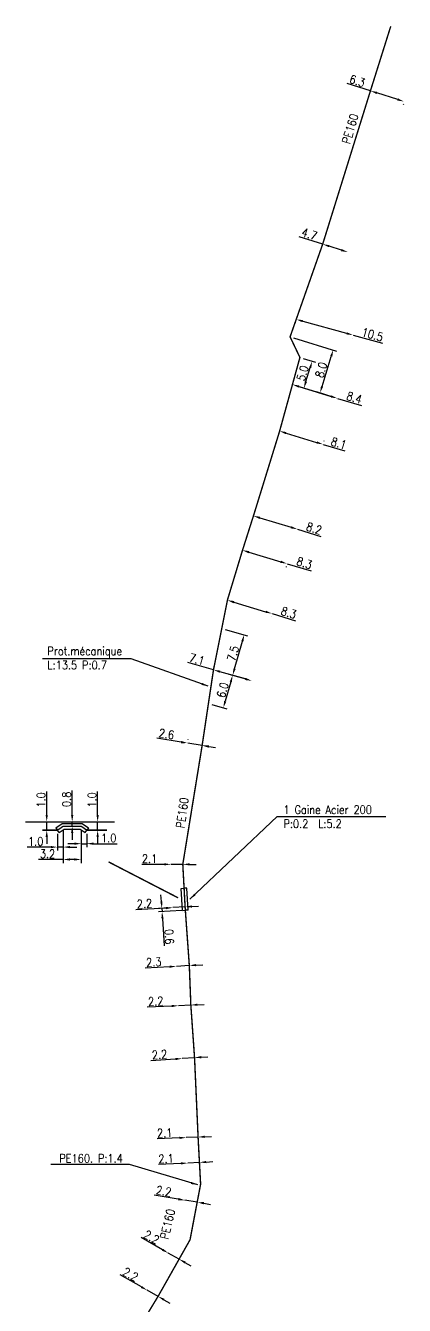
# Model space of a CAD drawing. Header units: millimetres. Extents: x 104988 to 105484, y 137061 to 138000.
# Drawn here: x 105099.4 to 105166.8, y 137772.5 to 138000.1 of the extents above; entities that cross this region are included whole.
import ezdxf
from ezdxf.enums import TextEntityAlignment as Align

# ---------------------------------------------------------------- set-up
doc = ezdxf.new("R2010")
doc.units = ezdxf.units.MM
doc.header["$PDMODE"] = 34
doc.layers.get('0').update_dxf_attribs({"linetype": 'CONTINUOUS'})
doc.layers.get('DEFPOINTS').update_dxf_attribs({"linetype": 'CONTINUOUS'})
for name, color, linetype in [('BB02', 7, 'CONTINUOUS'), ('G_120', 4, 'CONTINUOUS'), ('G_400', 7, 'CONTINUOUS'), ('G_420', 7, 'CONTINUOUS')]:
    doc.layers.add(name, color=color, linetype=linetype)
doc.styles.get("Standard").update_dxf_attribs({"font": 'romans.shx', "width": 0.85})
doc.linetypes.add('G_TYPB_PE', pattern='A,5,-0.3,["o",Standard,S=1.5,R=0,X=0,Y=-0.5],-1.65', length=6.95)
doc.dimstyles.get("Standard").update_dxf_attribs({"dimtxt": 1.5, "dimasz": 1.2, "dimexe": 0.625, "dimexo": 0.625, "dimgap": 0.25, "dimtad": 1, "dimdec": 1, "dimzin": 0, "dimdsep": 46, "dimtxsty": 'Standard', "dimcen": -0.5, "dimadec": 0, "dimazin": 0, "dimtfac": 1, "dimtdec": 1, "dimtmove": 0, "dimatfit": 3, "dimfxl": 0, "dimtolj": 1, "dimtzin": 0, "dimarcsym": 0})

# ---------------------------------------------------------------- blocks, each defined once
blk = doc.blocks.new('*D269')
at = {"layer": 'DEFPOINTS', "color": 0, "linetype": 'Continuous', "transparency": 16777216}
for p in [(105121.06, 137775.18), (105122.98, 137774.1), (105122.98, 137774.1)]:
    blk.add_point(p, dxfattribs=at)
at = {"layer": 'G_120', "color": 0, "linetype": 'Continuous', "lineweight": -2, "transparency": 16777216}
for p, q in [((105120.02, 137775.77), (105116.21, 137777.92)), ((105122.98, 137774.1), (105121.06, 137775.18)), ((105124.03, 137773.51), (105125.07, 137772.92))]:
    blk.add_line(p, q, dxfattribs=at)
at = {"layer": 'G_120', "color": 0, "linetype": 'Continuous', "transparency": 16777216}
for points in [[(105120.12, 137775.94), (105119.92, 137775.6), (105121.06, 137775.18)], [(105124.12, 137773.68), (105123.93, 137773.34), (105122.98, 137774.1)]]:
    blk.add_solid(points, dxfattribs=at)
at = {"layer": 'G_120', "color": 0, "linetype": 'Continuous', "transparency": 16777216, "insert": (105118.08, 137778.01), "char_height": 1.5, "attachment_point": 5, "rotation": 330.5623}
blk.add_mtext('\\A1;2.2', dxfattribs=at)
blk = doc.blocks.new('*D270')
at = {"layer": 'DEFPOINTS', "color": 0, "linetype": 'Continuous', "transparency": 16777216}
for p in [(105124.8, 137781.81), (105126.72, 137780.73), (105126.72, 137780.73)]:
    blk.add_point(p, dxfattribs=at)
at = {"layer": 'G_120', "color": 0, "linetype": 'Continuous', "lineweight": -2, "transparency": 16777216}
for p, q in [((105123.76, 137782.4), (105119.95, 137784.55)), ((105126.72, 137780.73), (105124.8, 137781.81)), ((105127.77, 137780.14), (105128.81, 137779.55))]:
    blk.add_line(p, q, dxfattribs=at)
at = {"layer": 'G_120', "color": 0, "linetype": 'Continuous', "transparency": 16777216}
for points in [[(105123.86, 137782.57), (105123.66, 137782.22), (105124.8, 137781.81)], [(105127.87, 137780.31), (105127.67, 137779.96), (105126.72, 137780.73)]]:
    blk.add_solid(points, dxfattribs=at)
at = {"layer": 'G_120', "color": 0, "linetype": 'Continuous', "transparency": 16777216, "insert": (105121.82, 137784.64), "char_height": 1.5, "attachment_point": 5, "rotation": 330.5623}
blk.add_mtext('\\A1;2.2', dxfattribs=at)
blk = doc.blocks.new('*D271')
at = {"layer": 'DEFPOINTS', "color": 0, "linetype": 'Continuous', "transparency": 16777216}
for p in [(105127.77, 137791.2), (105129.94, 137790.85), (105129.94, 137790.85)]:
    blk.add_point(p, dxfattribs=at)
at = {"layer": 'G_120', "color": 0, "linetype": 'Continuous', "lineweight": -2, "transparency": 16777216}
for p, q in [((105126.58, 137791.39), (105122.27, 137792.08)), ((105129.94, 137790.85), (105127.77, 137791.2)), ((105131.13, 137790.66), (105132.31, 137790.47))]:
    blk.add_line(p, q, dxfattribs=at)
at = {"layer": 'G_120', "color": 0, "linetype": 'Continuous', "transparency": 16777216}
for points in [[(105126.62, 137791.59), (105126.55, 137791.19), (105127.77, 137791.2)], [(105131.16, 137790.86), (105131.09, 137790.46), (105129.94, 137790.85)]]:
    blk.add_solid(points, dxfattribs=at)
at = {"layer": 'G_120', "color": 0, "linetype": 'Continuous', "transparency": 16777216, "insert": (105123.99, 137792.82), "char_height": 1.5, "attachment_point": 5, "rotation": 350.8927}
blk.add_mtext('\\A1;2.2', dxfattribs=at)
blk = doc.blocks.new('*D272')
at = {"layer": 'DEFPOINTS', "color": 0, "linetype": 'Continuous', "transparency": 16777216}
for p in [(105128.25, 137797.81), (105130.34, 137797.93), (105130.34, 137797.93)]:
    blk.add_point(p, dxfattribs=at)
at = {"layer": 'G_120', "color": 0, "linetype": 'Continuous', "lineweight": -2, "transparency": 16777216}
for p, q in [((105127.05, 137797.75), (105123.05, 137797.53)), ((105130.34, 137797.93), (105128.25, 137797.81)), ((105131.54, 137797.99), (105132.74, 137798.06))]:
    blk.add_line(p, q, dxfattribs=at)
at = {"layer": 'G_120', "color": 0, "linetype": 'Continuous', "transparency": 16777216}
for points in [[(105127.04, 137797.95), (105127.06, 137797.55), (105128.25, 137797.81)], [(105131.53, 137798.19), (105131.55, 137797.79), (105130.34, 137797.93)]]:
    blk.add_solid(points, dxfattribs=at)
at = {"layer": 'G_120', "color": 0, "linetype": 'Continuous', "transparency": 16777216, "insert": (105124.39, 137798.6), "char_height": 1.5, "attachment_point": 5, "rotation": 3.1288}
blk.add_mtext('\\A1;2.1', dxfattribs=at)
blk = doc.blocks.new('*D273')
at = {"layer": 'DEFPOINTS', "color": 0, "linetype": 'Continuous', "transparency": 16777216}
for p in [(105128, 137802.34), (105130.1, 137802.44), (105130.1, 137802.44)]:
    blk.add_point(p, dxfattribs=at)
at = {"layer": 'G_120', "color": 0, "linetype": 'Continuous', "lineweight": -2, "transparency": 16777216}
for p, q in [((105126.8, 137802.29), (105122.8, 137802.11)), ((105130.1, 137802.44), (105128, 137802.34)), ((105131.29, 137802.49), (105132.49, 137802.55))]:
    blk.add_line(p, q, dxfattribs=at)
at = {"layer": 'G_120', "color": 0, "linetype": 'Continuous', "transparency": 16777216}
for points in [[(105126.79, 137802.49), (105126.81, 137802.09), (105128, 137802.34)], [(105131.29, 137802.69), (105131.3, 137802.29), (105130.1, 137802.44)]]:
    blk.add_solid(points, dxfattribs=at)
at = {"layer": 'G_120', "color": 0, "linetype": 'Continuous', "transparency": 16777216, "insert": (105124.15, 137803.17), "char_height": 1.5, "attachment_point": 5, "rotation": 2.6086}
blk.add_mtext('\\A1;2.1', dxfattribs=at)
blk = doc.blocks.new('*D274')
at = {"layer": 'DEFPOINTS', "color": 0, "linetype": 'Continuous', "transparency": 16777216}
for p in [(105127.28, 137816.4), (105129.47, 137816.55), (105129.47, 137816.55)]:
    blk.add_point(p, dxfattribs=at)
at = {"layer": 'G_120', "color": 0, "linetype": 'Continuous', "lineweight": -2, "transparency": 16777216}
for p, q in [((105126.08, 137816.31), (105121.72, 137816.01)), ((105129.47, 137816.55), (105127.28, 137816.4)), ((105130.66, 137816.64), (105131.86, 137816.72))]:
    blk.add_line(p, q, dxfattribs=at)
at = {"layer": 'G_120', "color": 0, "linetype": 'Continuous', "transparency": 16777216}
for points in [[(105126.06, 137816.51), (105126.09, 137816.11), (105127.28, 137816.4)], [(105130.65, 137816.84), (105130.68, 137816.44), (105129.47, 137816.55)]]:
    blk.add_solid(points, dxfattribs=at)
at = {"layer": 'G_120', "color": 0, "linetype": 'Continuous', "transparency": 16777216, "insert": (105123.23, 137817.11), "char_height": 1.5, "attachment_point": 5, "rotation": 4.0344}
blk.add_mtext('\\A1;2.2', dxfattribs=at)
blk = doc.blocks.new('*D275')
at = {"layer": 'DEFPOINTS', "color": 0, "linetype": 'Continuous', "transparency": 16777216}
for p in [(105126.61, 137825.8), (105128.81, 137825.91), (105128.81, 137825.91)]:
    blk.add_point(p, dxfattribs=at)
at = {"layer": 'G_120', "color": 0, "linetype": 'Continuous', "lineweight": -2, "transparency": 16777216}
for p, q in [((105130, 137825.98), (105131.2, 137826.04)), ((105125.41, 137825.74), (105121.04, 137825.51)), ((105128.81, 137825.91), (105126.61, 137825.8))]:
    blk.add_line(p, q, dxfattribs=at)
at = {"layer": 'G_120', "color": 0, "linetype": 'Continuous', "transparency": 16777216}
for points in [[(105129.99, 137826.18), (105130.01, 137825.78), (105128.81, 137825.91)], [(105125.4, 137825.94), (105125.42, 137825.54), (105126.61, 137825.8)]]:
    blk.add_solid(points, dxfattribs=at)
at = {"layer": 'G_120', "color": 0, "linetype": 'Continuous', "transparency": 16777216, "insert": (105122.57, 137826.59), "char_height": 1.5, "attachment_point": 5, "rotation": 2.9679}
blk.add_mtext('\\A1;2.2', dxfattribs=at)
blk = doc.blocks.new('*D276')
at = {"layer": 'DEFPOINTS', "color": 0, "linetype": 'Continuous', "transparency": 16777216}
for p in [(105128.54, 137832.94), (105128.54, 137832.94), (105126.25, 137832.8)]:
    blk.add_point(p, dxfattribs=at)
at = {"layer": 'G_120', "color": 0, "linetype": 'Continuous', "lineweight": -2, "transparency": 16777216}
for p, q in [((105128.54, 137832.94), (105126.25, 137832.8)), ((105129.74, 137833.02), (105130.94, 137833.09)), ((105125.05, 137832.73), (105120.69, 137832.46))]:
    blk.add_line(p, q, dxfattribs=at)
at = {"layer": 'G_120', "color": 0, "linetype": 'Continuous', "transparency": 16777216}
for points in [[(105125.04, 137832.93), (105125.06, 137832.53), (105126.25, 137832.8)], [(105129.73, 137833.22), (105129.75, 137832.82), (105128.54, 137832.94)]]:
    blk.add_solid(points, dxfattribs=at)
at = {"layer": 'G_120', "color": 0, "linetype": 'Continuous', "transparency": 16777216, "insert": (105122.21, 137833.56), "char_height": 1.5, "attachment_point": 5, "rotation": 3.5254}
blk.add_mtext('\\A1;2.3', dxfattribs=at)
blk = doc.blocks.new('*D277')
at = {"layer": 'DEFPOINTS', "color": 0, "linetype": 'Continuous', "transparency": 16777216}
for p in [(105125.6, 137843.24), (105127.79, 137843.37), (105127.79, 137843.37)]:
    blk.add_point(p, dxfattribs=at)
at = {"layer": 'G_120', "color": 0, "linetype": 'Continuous', "lineweight": -2, "transparency": 16777216}
for p, q in [((105124.4, 137843.16), (105119.04, 137842.83)), ((105127.79, 137843.37), (105125.6, 137843.24)), ((105128.99, 137843.45), (105130.19, 137843.52))]:
    blk.add_line(p, q, dxfattribs=at)
at = {"layer": 'G_120', "color": 0, "linetype": 'Continuous', "transparency": 16777216}
for points in [[(105124.39, 137843.36), (105124.41, 137842.96), (105125.6, 137843.24)], [(105128.98, 137843.65), (105129, 137843.25), (105127.79, 137843.37)]]:
    blk.add_solid(points, dxfattribs=at)
at = {"layer": 'G_120', "color": 0, "linetype": 'Continuous', "transparency": 16777216, "insert": (105120.56, 137843.93), "char_height": 1.5, "attachment_point": 5, "rotation": 3.5254}
blk.add_mtext('\\A1;2.2', dxfattribs=at)
blk = doc.blocks.new('*D278')
at = {"layer": 'DEFPOINTS', "color": 0, "linetype": 'Continuous', "transparency": 16777216}
for p in [(105123.69, 137842.52), (105125.6, 137843.24), (105127.83, 137842.77)]:
    blk.add_point(p, dxfattribs=at)
at = {"layer": 'G_400', "color": 0, "linetype": 'Continuous', "lineweight": -2, "transparency": 16777216}
for p, q in [((105123.58, 137844.32), (105123.5, 137845.51)), ((105124.98, 137843.2), (105123.03, 137843.08)), ((105127.21, 137842.74), (105123.06, 137842.48)), ((105123.65, 137843.12), (105123.69, 137842.52)), ((105123.76, 137841.32), (105124.06, 137836.42))]:
    blk.add_line(p, q, dxfattribs=at)
at = {"layer": 'G_400', "color": 0, "linetype": 'Continuous', "transparency": 16777216}
for points in [[(105123.78, 137844.33), (105123.38, 137844.3), (105123.65, 137843.12)], [(105123.96, 137841.33), (105123.56, 137841.31), (105123.69, 137842.52)]]:
    blk.add_solid(points, dxfattribs=at)
at = {"layer": 'G_400', "color": 0, "linetype": 'Continuous', "transparency": 16777216, "insert": (105124.96, 137838.07), "char_height": 1.5, "attachment_point": 5, "rotation": 273.5254}
blk.add_mtext('\\A1;0.6', dxfattribs=at)
blk = doc.blocks.new('*D279')
at = {"layer": 'DEFPOINTS', "color": 0, "linetype": 'Continuous', "transparency": 16777216}
for p in [(105107.7, 137858.52), (105107.7, 137857.72), (105107.7, 137857.72)]:
    blk.add_point(p, dxfattribs=at)
at = {"layer": 'G_400', "color": 0, "linetype": 'Continuous', "lineweight": -2, "transparency": 16777216}
for p, q in [((105107.7, 137859.72), (105107.7, 137864.09)), ((105107.7, 137857.72), (105107.7, 137858.52)), ((105107.7, 137856.52), (105107.7, 137855.32))]:
    blk.add_line(p, q, dxfattribs=at)
at = {"layer": 'G_400', "color": 0, "linetype": 'Continuous', "transparency": 16777216}
for points in [[(105107.5, 137859.72), (105107.9, 137859.72), (105107.7, 137858.52)], [(105107.5, 137856.52), (105107.9, 137856.52), (105107.7, 137857.72)]]:
    blk.add_solid(points, dxfattribs=at)
at = {"layer": 'G_400', "color": 0, "linetype": 'Continuous', "transparency": 16777216, "insert": (105106.7, 137862.5), "char_height": 1.5, "attachment_point": 5, "rotation": 90}
blk.add_mtext('\\A1;0.8', dxfattribs=at)
blk = doc.blocks.new('*D280')
at = {"layer": 'DEFPOINTS', "color": 0, "linetype": 'Continuous', "transparency": 16777216}
for p in [(105106.1, 137857.72), (105109.3, 137857.72), (105106.1, 137851.81)]:
    blk.add_point(p, dxfattribs=at)
at = {"layer": 'G_120', "color": 0, "linetype": 'Continuous', "lineweight": -2, "transparency": 16777216}
for p, q in [((105106.1, 137857.09), (105106.1, 137851.18)), ((105109.3, 137857.09), (105109.3, 137851.18)), ((105106.1, 137851.81), (105101.73, 137851.81)), ((105108.1, 137851.81), (105107.3, 137851.81))]:
    blk.add_line(p, q, dxfattribs=at)
at = {"layer": 'G_120', "color": 0, "linetype": 'Continuous', "transparency": 16777216}
for points in [[(105107.3, 137852.01), (105107.3, 137851.61), (105106.1, 137851.81)], [(105108.1, 137852.01), (105108.1, 137851.61), (105109.3, 137851.81)]]:
    blk.add_solid(points, dxfattribs=at)
at = {"layer": 'G_120', "color": 0, "linetype": 'Continuous', "transparency": 16777216, "insert": (105103.31, 137852.81), "char_height": 1.5, "attachment_point": 5}
blk.add_mtext('\\A1;3.2', dxfattribs=at)
blk = doc.blocks.new('*D281')
at = {"layer": 'DEFPOINTS', "color": 0, "linetype": 'Continuous', "transparency": 16777216}
for p in [(105109.3, 137857.72), (105110.3, 137857.02), (105110.3, 137854.62)]:
    blk.add_point(p, dxfattribs=at)
at = {"layer": 'G_120', "color": 0, "linetype": 'Continuous', "lineweight": -2, "transparency": 16777216}
for p, q in [((105109.3, 137857.09), (105109.3, 137853.99)), ((105110.3, 137856.39), (105110.3, 137853.99)), ((105108.1, 137854.62), (105106.9, 137854.62)), ((105109.3, 137854.62), (105110.3, 137854.62)), ((105111.5, 137854.62), (105115.69, 137854.62))]:
    blk.add_line(p, q, dxfattribs=at)
at = {"layer": 'G_120', "color": 0, "linetype": 'Continuous', "transparency": 16777216}
for points in [[(105108.1, 137854.82), (105108.1, 137854.42), (105109.3, 137854.62)], [(105111.5, 137854.82), (105111.5, 137854.42), (105110.3, 137854.62)]]:
    blk.add_solid(points, dxfattribs=at)
at = {"layer": 'G_120', "color": 0, "linetype": 'Continuous', "transparency": 16777216, "insert": (105114.19, 137855.62), "char_height": 1.5, "attachment_point": 5}
blk.add_mtext('\\A1;1.0', dxfattribs=at)
blk = doc.blocks.new('*D282')
at = {"layer": 'DEFPOINTS', "color": 0, "linetype": 'Continuous', "transparency": 16777216}
for p in [(105105.1, 137857.02), (105106.1, 137857.72), (105106.1, 137854.01)]:
    blk.add_point(p, dxfattribs=at)
at = {"layer": 'G_120', "color": 0, "linetype": 'Continuous', "lineweight": -2, "transparency": 16777216}
for p, q in [((105105.1, 137856.39), (105105.1, 137853.39)), ((105106.1, 137857.09), (105106.1, 137853.39)), ((105103.9, 137854.01), (105099.71, 137854.01)), ((105106.1, 137854.01), (105105.1, 137854.01)), ((105107.3, 137854.01), (105108.5, 137854.01))]:
    blk.add_line(p, q, dxfattribs=at)
at = {"layer": 'G_120', "color": 0, "linetype": 'Continuous', "transparency": 16777216}
for points in [[(105103.9, 137854.21), (105103.9, 137853.81), (105105.1, 137854.01)], [(105107.3, 137854.21), (105107.3, 137853.81), (105106.1, 137854.01)]]:
    blk.add_solid(points, dxfattribs=at)
at = {"layer": 'G_120', "color": 0, "linetype": 'Continuous', "transparency": 16777216, "insert": (105101.2, 137855.01), "char_height": 1.5, "attachment_point": 5}
blk.add_mtext('\\A1;1.0', dxfattribs=at)
blk = doc.blocks.new('*D283')
at = {"layer": 'DEFPOINTS', "color": 0, "linetype": 'Continuous', "transparency": 16777216}
for p in [(105112.23, 137858.52), (105112.23, 137857.02), (105112.23, 137857.02)]:
    blk.add_point(p, dxfattribs=at)
at = {"layer": 'G_120', "color": 0, "linetype": 'Continuous', "lineweight": -2, "transparency": 16777216}
for p, q in [((105112.23, 137859.72), (105112.23, 137863.91)), ((105112.23, 137857.02), (105112.23, 137858.52)), ((105112.23, 137855.82), (105112.23, 137854.62))]:
    blk.add_line(p, q, dxfattribs=at)
at = {"layer": 'G_120', "color": 0, "linetype": 'Continuous', "transparency": 16777216}
for points in [[(105112.03, 137859.72), (105112.43, 137859.72), (105112.23, 137858.52)], [(105112.03, 137855.82), (105112.43, 137855.82), (105112.23, 137857.02)]]:
    blk.add_solid(points, dxfattribs=at)
at = {"layer": 'G_120', "color": 0, "linetype": 'Continuous', "transparency": 16777216, "insert": (105111.23, 137862.41), "char_height": 1.5, "attachment_point": 5, "rotation": 90}
blk.add_mtext('\\A1;1.0', dxfattribs=at)
blk = doc.blocks.new('*D284')
at = {"layer": 'DEFPOINTS', "color": 0, "linetype": 'Continuous', "transparency": 16777216}
for p in [(105103.17, 137858.52), (105103.17, 137857.02), (105103.17, 137857.02)]:
    blk.add_point(p, dxfattribs=at)
at = {"layer": 'G_120', "color": 0, "linetype": 'Continuous', "lineweight": -2, "transparency": 16777216}
for p, q in [((105103.17, 137859.72), (105103.17, 137863.91)), ((105103.17, 137857.02), (105103.17, 137858.52)), ((105103.17, 137855.82), (105103.17, 137854.62))]:
    blk.add_line(p, q, dxfattribs=at)
at = {"layer": 'G_120', "color": 0, "linetype": 'Continuous', "transparency": 16777216}
for points in [[(105102.97, 137859.72), (105103.37, 137859.72), (105103.17, 137858.52)], [(105102.97, 137855.82), (105103.37, 137855.82), (105103.17, 137857.02)]]:
    blk.add_solid(points, dxfattribs=at)
at = {"layer": 'G_120', "color": 0, "linetype": 'Continuous', "transparency": 16777216, "insert": (105102.17, 137862.41), "char_height": 1.5, "attachment_point": 5, "rotation": 90}
blk.add_mtext('\\A1;1.0', dxfattribs=at)
blk = doc.blocks.new('*D285')
at = {"layer": 'DEFPOINTS', "color": 0, "linetype": 'Continuous', "transparency": 16777216}
for p in [(105128.25, 137872.49), (105130.82, 137872.08), (105130.82, 137872.07)]:
    blk.add_point(p, dxfattribs=at)
at = {"layer": 'G_120', "color": 0, "linetype": 'Continuous', "lineweight": -2, "transparency": 16777216}
for p, q in [((105127.07, 137872.69), (105122.76, 137873.39)), ((105130.82, 137872.08), (105128.26, 137872.5)), ((105128.35, 137873.1), (105128.36, 137873.12)), ((105130.92, 137872.69), (105130.92, 137872.7)), ((105132.01, 137871.89), (105133.19, 137871.7))]:
    blk.add_line(p, q, dxfattribs=at)
at = {"layer": 'G_120', "color": 0, "linetype": 'Continuous', "transparency": 16777216}
for points in [[(105127.1, 137872.89), (105127.04, 137872.49), (105128.26, 137872.5)], [(105132.04, 137872.09), (105131.97, 137871.69), (105130.82, 137872.08)]]:
    blk.add_solid(points, dxfattribs=at)
at = {"layer": 'G_120', "color": 0, "linetype": 'Continuous', "transparency": 16777216, "insert": (105124.48, 137874.12), "char_height": 1.5, "attachment_point": 5, "rotation": 350.79}
blk.add_mtext('\\A1;2.6', dxfattribs=at)
blk = doc.blocks.new('*D286')
at = {"layer": 'DEFPOINTS', "color": 0, "linetype": 'Continuous', "transparency": 16777216}
for p in [(105132.84, 137885.54), (105132.84, 137885.54), (105139.66, 137883.59)]:
    blk.add_point(p, dxfattribs=at)
at = {"layer": 'G_120', "color": 0, "linetype": 'Continuous', "lineweight": -2, "transparency": 16777216}
for p, q in [((105132.84, 137885.54), (105128.27, 137886.84)), ((105138.51, 137883.92), (105133.99, 137885.21))]:
    blk.add_line(p, q, dxfattribs=at)
at = {"layer": 'G_120', "color": 0, "linetype": 'Continuous', "transparency": 16777216}
for points in [[(105134.05, 137885.4), (105133.94, 137885.01), (105132.84, 137885.54)], [(105138.56, 137884.11), (105138.45, 137883.72), (105139.66, 137883.59)]]:
    blk.add_solid(points, dxfattribs=at)
at = {"layer": 'G_120', "color": 0, "linetype": 'Continuous', "transparency": 16777216, "insert": (105129.89, 137887.42), "char_height": 1.5, "attachment_point": 5, "rotation": 344.0736}
blk.add_mtext('\\A1;7.1', dxfattribs=at)
blk = doc.blocks.new('*D287')
at = {"layer": 'DEFPOINTS', "color": 0, "linetype": 'Continuous', "transparency": 16777216}
for p in [(105135.32, 137897.93), (105135.33, 137897.98), (105143.28, 137895.58)]:
    blk.add_point(p, dxfattribs=at)
at = {"layer": 'G_120', "color": 0, "linetype": 'Continuous', "lineweight": -2, "transparency": 16777216}
for p, q in [((105135.15, 137897.38), (105135.14, 137897.33)), ((105136.47, 137897.58), (105142.12, 137895.88)), ((105143.1, 137894.99), (105143.08, 137894.94)), ((105143.27, 137895.54), (105147.45, 137894.27))]:
    blk.add_line(p, q, dxfattribs=at)
at = {"layer": 'G_120', "color": 0, "linetype": 'Continuous', "transparency": 16777216}
for points in [[(105136.53, 137897.78), (105136.41, 137897.39), (105135.32, 137897.93)], [(105142.17, 137896.07), (105142.06, 137895.69), (105143.27, 137895.54)]]:
    blk.add_solid(points, dxfattribs=at)
at = {"layer": 'G_120', "color": 0, "linetype": 'Continuous', "transparency": 16777216, "insert": (105146.22, 137895.69), "char_height": 1.5, "attachment_point": 5, "rotation": 343.2236}
blk.add_mtext('\\A1;8.3', dxfattribs=at)
blk = doc.blocks.new('*D288')
at = {"layer": 'DEFPOINTS', "color": 0, "linetype": 'Continuous', "transparency": 16777216}
for p in [(105138, 137906.81), (105138.03, 137906.89), (105145.97, 137904.49)]:
    blk.add_point(p, dxfattribs=at)
at = {"layer": 'G_120', "color": 0, "linetype": 'Continuous', "lineweight": -2, "transparency": 16777216}
for p, q in [((105137.84, 137906.29), (105137.82, 137906.21)), ((105139.15, 137906.47), (105144.8, 137904.76)), ((105145.79, 137903.89), (105145.76, 137903.82)), ((105145.94, 137904.42), (105150.24, 137903.12))]:
    blk.add_line(p, q, dxfattribs=at)
at = {"layer": 'G_120', "color": 0, "linetype": 'Continuous', "transparency": 16777216}
for points in [[(105139.21, 137906.66), (105139.09, 137906.27), (105138, 137906.81)], [(105144.85, 137904.95), (105144.74, 137904.57), (105145.94, 137904.42)]]:
    blk.add_solid(points, dxfattribs=at)
at = {"layer": 'G_120', "color": 0, "linetype": 'Continuous', "transparency": 16777216, "insert": (105149.01, 137904.53), "char_height": 1.5, "attachment_point": 5, "rotation": 343.2127}
blk.add_mtext('\\A1;8.3', dxfattribs=at)
blk = doc.blocks.new('*D289')
at = {"layer": 'DEFPOINTS', "color": 0, "linetype": 'Continuous', "transparency": 16777216}
for p in [(105139.95, 137912.92), (105139.95, 137912.92), (105147.79, 137910.54)]:
    blk.add_point(p, dxfattribs=at)
at = {"layer": 'G_120', "color": 0, "linetype": 'Continuous', "lineweight": -2, "transparency": 16777216}
for p, q in [((105141.09, 137912.58), (105146.64, 137910.89)), ((105147.79, 137910.54), (105151.97, 137909.27))]:
    blk.add_line(p, q, dxfattribs=at)
at = {"layer": 'G_120', "color": 0, "linetype": 'Continuous', "transparency": 16777216}
for points in [[(105141.15, 137912.77), (105141.03, 137912.38), (105139.95, 137912.92)], [(105146.7, 137911.08), (105146.58, 137910.7), (105147.79, 137910.54)]]:
    blk.add_solid(points, dxfattribs=at)
at = {"layer": 'G_120', "color": 0, "linetype": 'Continuous', "transparency": 16777216, "insert": (105150.74, 137910.69), "char_height": 1.5, "attachment_point": 5, "rotation": 343.0802}
blk.add_mtext('\\A1;8.2', dxfattribs=at)
blk = doc.blocks.new('*D290')
at = {"layer": 'DEFPOINTS', "color": 0, "linetype": 'Continuous', "transparency": 16777216}
for p in [(105144.6, 137927.97), (105144.61, 137928), (105152.34, 137925.61)]:
    blk.add_point(p, dxfattribs=at)
at = {"layer": 'G_120', "color": 0, "linetype": 'Continuous', "lineweight": -2, "transparency": 16777216}
for p, q in [((105144.78, 137928.56), (105144.79, 137928.59)), ((105145.75, 137927.65), (105151.2, 137925.99)), ((105152.53, 137926.21), (105152.53, 137926.24)), ((105152.35, 137925.64), (105156.19, 137924.47))]:
    blk.add_line(p, q, dxfattribs=at)
at = {"layer": 'G_120', "color": 0, "linetype": 'Continuous', "transparency": 16777216}
for points in [[(105145.81, 137927.84), (105145.7, 137927.46), (105144.61, 137928)], [(105151.26, 137926.18), (105151.15, 137925.8), (105152.35, 137925.64)]]:
    blk.add_solid(points, dxfattribs=at)
at = {"layer": 'G_120', "color": 0, "linetype": 'Continuous', "transparency": 16777216, "insert": (105155.13, 137925.84), "char_height": 1.5, "attachment_point": 5, "rotation": 343.08}
blk.add_mtext('\\A1;8.1', dxfattribs=at)
blk = doc.blocks.new('*D291')
at = {"layer": 'DEFPOINTS', "color": 0, "linetype": 'Continuous', "transparency": 16777216}
for p in [(105146.47, 137944.77), (105154.14, 137942.43), (105154.92, 137933.82)]:
    blk.add_point(p, dxfattribs=at)
at = {"layer": 'G_120', "color": 0, "linetype": 'Continuous', "lineweight": -2, "transparency": 16777216}
for p, q in [((105147.07, 137944.59), (105154.73, 137942.24)), ((105152.15, 137935.92), (105153.78, 137941.28)), ((105154.32, 137934), (105151.2, 137934.96))]:
    blk.add_line(p, q, dxfattribs=at)
at = {"layer": 'G_120', "color": 0, "linetype": 'Continuous', "transparency": 16777216}
for points in [[(105153.59, 137941.34), (105153.98, 137941.22), (105154.14, 137942.43)], [(105151.96, 137935.98), (105152.34, 137935.87), (105151.8, 137934.78)]]:
    blk.add_solid(points, dxfattribs=at)
at = {"layer": 'G_120', "color": 0, "linetype": 'Continuous', "transparency": 16777216, "insert": (105152.01, 137938.89), "char_height": 1.5, "attachment_point": 5, "rotation": 72.9974}
blk.add_mtext('\\A1;8.0', dxfattribs=at)
blk = doc.blocks.new('*D292')
at = {"layer": 'DEFPOINTS', "color": 0, "linetype": 'Continuous', "transparency": 16777216}
for p in [(105148.22, 137941.1), (105150.4, 137940.43), (105154.92, 137933.82)]:
    blk.add_point(p, dxfattribs=at)
at = {"layer": 'G_120', "color": 0, "linetype": 'Continuous', "lineweight": -2, "transparency": 16777216}
for p, q in [((105148.82, 137940.92), (105150.99, 137940.25)), ((105149.28, 137936.8), (105150.04, 137939.29)), ((105154.32, 137934), (105148.34, 137935.83))]:
    blk.add_line(p, q, dxfattribs=at)
at = {"layer": 'G_120', "color": 0, "linetype": 'Continuous', "transparency": 16777216}
for points in [[(105149.85, 137939.34), (105150.24, 137939.23), (105150.4, 137940.43)], [(105149.09, 137936.86), (105149.47, 137936.74), (105148.93, 137935.65)]]:
    blk.add_solid(points, dxfattribs=at)
at = {"layer": 'G_120', "color": 0, "linetype": 'Continuous', "transparency": 16777216, "insert": (105148.7, 137938.32), "char_height": 1.5, "attachment_point": 5, "rotation": 72.9974}
blk.add_mtext('\\A1;5.0', dxfattribs=at)
blk = doc.blocks.new('*D293')
at = {"layer": 'DEFPOINTS', "color": 0, "linetype": 'Continuous', "transparency": 16777216}
for p in [(105146.89, 137936.28), (105146.89, 137936.28), (105154.92, 137933.82)]:
    blk.add_point(p, dxfattribs=at)
at = {"layer": 'G_120', "color": 0, "linetype": 'Continuous', "lineweight": -2, "transparency": 16777216}
for p, q in [((105148.04, 137935.93), (105153.77, 137934.17)), ((105154.92, 137933.82), (105159.16, 137932.53))]:
    blk.add_line(p, q, dxfattribs=at)
at = {"layer": 'G_120', "color": 0, "linetype": 'Continuous', "transparency": 16777216}
for points in [[(105148.09, 137936.12), (105147.98, 137935.73), (105146.89, 137936.28)], [(105153.83, 137934.36), (105153.71, 137933.98), (105154.92, 137933.82)]]:
    blk.add_solid(points, dxfattribs=at)
at = {"layer": 'G_120', "color": 0, "linetype": 'Continuous', "transparency": 16777216, "insert": (105157.9, 137933.95), "char_height": 1.5, "attachment_point": 5, "rotation": 342.9974}
blk.add_mtext('\\A1;8.4', dxfattribs=at)
blk = doc.blocks.new('*D294')
at = {"layer": 'DEFPOINTS', "color": 0, "linetype": 'Continuous', "transparency": 16777216}
for p in [(105147.56, 137947.87), (105147.57, 137947.89), (105157.68, 137945.08)]:
    blk.add_point(p, dxfattribs=at)
at = {"layer": 'G_120', "color": 0, "linetype": 'Continuous', "lineweight": -2, "transparency": 16777216}
for p, q in [((105147.4, 137947.29), (105147.4, 137947.27)), ((105148.72, 137947.55), (105156.52, 137945.39)), ((105157.52, 137944.48), (105157.51, 137944.47)), ((105157.68, 137945.07), (105162.89, 137943.63))]:
    blk.add_line(p, q, dxfattribs=at)
at = {"layer": 'G_120', "color": 0, "linetype": 'Continuous', "transparency": 16777216}
for points in [[(105148.77, 137947.75), (105148.67, 137947.36), (105147.56, 137947.87)], [(105156.58, 137945.58), (105156.47, 137945.2), (105157.68, 137945.07)]]:
    blk.add_solid(points, dxfattribs=at)
at = {"layer": 'G_120', "color": 0, "linetype": 'Continuous', "transparency": 16777216, "insert": (105161.13, 137945.15), "char_height": 1.5, "attachment_point": 5, "rotation": 344.516}
blk.add_mtext('\\A1;10.5', dxfattribs=at)
blk = doc.blocks.new('*D295')
at = {"layer": 'DEFPOINTS', "color": 0, "linetype": 'Continuous', "transparency": 16777216}
for p in [(105152.27, 137961.25), (105152.27, 137961.25), (105156.75, 137959.83)]:
    blk.add_point(p, dxfattribs=at)
at = {"layer": 'G_120', "color": 0, "linetype": 'Continuous', "lineweight": -2, "transparency": 16777216}
for p, q in [((105152.27, 137961.25), (105148.1, 137962.56)), ((105155.6, 137960.19), (105153.41, 137960.89))]:
    blk.add_line(p, q, dxfattribs=at)
at = {"layer": 'G_120', "color": 0, "linetype": 'Continuous', "transparency": 16777216}
for points in [[(105153.47, 137961.08), (105153.35, 137960.7), (105152.27, 137961.25)], [(105155.66, 137960.39), (105155.54, 137960), (105156.75, 137959.83)]]:
    blk.add_solid(points, dxfattribs=at)
at = {"layer": 'G_120', "color": 0, "linetype": 'Continuous', "transparency": 16777216, "insert": (105149.91, 137963.04), "char_height": 1.5, "attachment_point": 5, "rotation": 342.4697}
blk.add_mtext('\\A1;4.7', dxfattribs=at)
blk = doc.blocks.new('*D296')
at = {"layer": 'DEFPOINTS', "color": 0, "linetype": 'Continuous', "transparency": 16777216}
for p in [(105160.76, 137988.51), (105160.81, 137988.66), (105166.81, 137986.77)]:
    blk.add_point(p, dxfattribs=at)
at = {"layer": 'G_120', "color": 0, "linetype": 'Continuous', "lineweight": -2, "transparency": 16777216}
for p, q in [((105160.76, 137988.51), (105156.65, 137989.8)), ((105160.62, 137988.06), (105160.57, 137987.91)), ((105165.62, 137986.98), (105161.9, 137988.15)), ((105166.63, 137986.17), (105166.58, 137986.02))]:
    blk.add_line(p, q, dxfattribs=at)
at = {"layer": 'G_120', "color": 0, "linetype": 'Continuous', "transparency": 16777216}
for points in [[(105161.96, 137988.34), (105161.84, 137987.96), (105160.76, 137988.51)], [(105165.68, 137987.17), (105165.56, 137986.79), (105166.77, 137986.62)]]:
    blk.add_solid(points, dxfattribs=at)
at = {"layer": 'G_120', "color": 0, "linetype": 'Continuous', "transparency": 16777216, "insert": (105158.43, 137990.29), "char_height": 1.5, "attachment_point": 5, "rotation": 342.5386}
blk.add_mtext('\\A1;6.3', dxfattribs=at)
blk = doc.blocks.new('*D297')
at = {"layer": 'DEFPOINTS', "color": 0, "linetype": 'Continuous', "transparency": 16777216}
for p in [(105125.28, 137850.94), (105127.38, 137850.94), (105127.38, 137850.94)]:
    blk.add_point(p, dxfattribs=at)
at = {"layer": 'G_120', "color": 0, "linetype": 'Continuous', "lineweight": -2, "transparency": 16777216}
for p, q in [((105124.08, 137850.94), (105120.08, 137850.94)), ((105127.38, 137850.94), (105125.28, 137850.94)), ((105128.58, 137850.94), (105129.78, 137850.94))]:
    blk.add_line(p, q, dxfattribs=at)
at = {"layer": 'G_120', "color": 0, "linetype": 'Continuous', "transparency": 16777216}
for points in [[(105124.08, 137851.14), (105124.08, 137850.74), (105125.28, 137850.94)], [(105128.58, 137851.14), (105128.58, 137850.74), (105127.38, 137850.94)]]:
    blk.add_solid(points, dxfattribs=at)
at = {"layer": 'G_120', "color": 0, "linetype": 'Continuous', "transparency": 16777216, "insert": (105121.48, 137851.94), "char_height": 1.5, "attachment_point": 5, "rotation": 0.003}
blk.add_mtext('\\A1;2.1', dxfattribs=at)
blk = doc.blocks.new('*D298')
at = {"layer": 'DEFPOINTS', "color": 0, "linetype": 'Continuous', "transparency": 16777216}
for p in [(105134.32, 137892.91), (105138.31, 137891.77), (105139.66, 137883.59)]:
    blk.add_point(p, dxfattribs=at)
at = {"layer": 'G_420', "color": 0, "linetype": 'Continuous', "lineweight": -2, "transparency": 16777216}
for p, q in [((105134.92, 137892.74), (105138.91, 137891.6)), ((105136.58, 137885.72), (105137.98, 137890.61)), ((105139.06, 137883.76), (105135.65, 137884.73))]:
    blk.add_line(p, q, dxfattribs=at)
at = {"layer": 'G_420', "color": 0, "linetype": 'Continuous', "transparency": 16777216}
for points in [[(105137.79, 137890.67), (105138.17, 137890.56), (105138.31, 137891.77)], [(105136.39, 137885.77), (105136.77, 137885.66), (105136.25, 137884.56)]]:
    blk.add_solid(points, dxfattribs=at)
at = {"layer": 'G_420', "color": 0, "linetype": 'Continuous', "transparency": 16777216, "insert": (105136.32, 137888.44), "char_height": 1.5, "attachment_point": 5, "rotation": 74.0736}
blk.add_mtext('\\A1;7.5', dxfattribs=at)
blk = doc.blocks.new('*D299')
at = {"layer": 'DEFPOINTS', "color": 0, "linetype": 'Continuous', "transparency": 16777216}
for p in [(105139.66, 137883.59), (105131.94, 137879.56), (105134.6, 137878.8)]:
    blk.add_point(p, dxfattribs=at)
at = {"layer": 'G_420', "color": 0, "linetype": 'Continuous', "lineweight": -2, "transparency": 16777216}
for p, q in [((105135.92, 137883.41), (105134.93, 137879.95)), ((105139.06, 137883.76), (105135.65, 137884.73)), ((105132.54, 137879.38), (105135.21, 137878.62))]:
    blk.add_line(p, q, dxfattribs=at)
at = {"layer": 'G_420', "color": 0, "linetype": 'Continuous', "transparency": 16777216}
for points in [[(105135.73, 137883.46), (105136.11, 137883.35), (105136.25, 137884.56)], [(105134.74, 137880), (105135.13, 137879.89), (105134.6, 137878.8)]]:
    blk.add_solid(points, dxfattribs=at)
at = {"layer": 'G_420', "color": 0, "linetype": 'Continuous', "transparency": 16777216, "insert": (105134.47, 137881.95), "char_height": 1.5, "attachment_point": 5, "rotation": 74.0736}
blk.add_mtext('\\A1;6.0', dxfattribs=at)

msp = doc.modelspace()

# ---------------------------------------------------------------- linework, layer by layer
at = {"color": 2, "linetype": 'Continuous', "const_width": 0.25, "flags": 128}
msp.add_lwpolyline([(105126.54, 137844.99), (105116.64, 137850.1), (105114.17, 137851.38), (105116.64, 137850.1)], dxfattribs=at)
at = {"layer": 'BB02'}
msp.add_lwpolyline([(105099.41, 137858.52), (105115.25, 137858.52)], dxfattribs=at)
at = {"layer": 'G_120', "linetype": 'G_TYPB_PE', "const_width": 0.25}
msp.add_lwpolyline([(105164.38, 138000), (105160.81, 137988.66), (105152.27, 137961.25), (105146.47, 137944.77), (105148.22, 137941.1), (105146.89, 137936.28), (105144.6, 137927.97), (105139.95, 137912.92), (105138.03, 137906.89), (105135.33, 137897.98), (105134.32, 137892.91), (105132.84, 137885.54), (105131.94, 137879.56), (105130.82, 137872.07), (105127.38, 137850.94), (105127.79, 137843.37), (105128.54, 137832.94), (105128.81, 137825.91), (105129.47, 137816.55), (105130.1, 137802.44), (105130.34, 137797.93), (105130.55, 137794.06), (105129.94, 137790.85), (105128.67, 137784.17), (105122.98, 137774.1), (105119.69, 137768.69)], dxfattribs=at)
at = {"layer": 'G_120', "linetype": 'G_TYPB_PE', "const_width": 0.25, "flags": 128}
msp.add_lwpolyline([(105102.36, 137857.02), (105103.17, 137857.02), (105105.1, 137857.02), (105106.1, 137857.72), (105107.7, 137857.72), (105109.3, 137857.72), (105110.3, 137857.02), (105112.23, 137857.02), (105113.91, 137857.02)], dxfattribs=at)
at = {"layer": 'G_400', "color": 7, "linetype": 'CONTINUOUS'}
for p, q in [((105104.81, 137857.43), (105105.94, 137858.22)), ((105105.94, 137858.22), (105109.46, 137858.22)), ((105109.46, 137858.22), (105110.59, 137857.43)), ((105104.81, 137857.43), (105105.1, 137857.02)), ((105105.39, 137856.61), (105105.1, 137857.02)), ((105105.39, 137856.61), (105106.26, 137857.22)), ((105106.26, 137857.22), (105109.14, 137857.22)), ((105109.14, 137857.22), (105110.01, 137856.61)), ((105110.01, 137856.61), (105110.3, 137857.02)), ((105110.59, 137857.43), (105110.3, 137857.02)), ((105127.11, 137846.65), (105127.61, 137846.68)), ((105127.33, 137842.75), (105127.11, 137846.65)), ((105128.11, 137846.71), (105127.61, 137846.68)), ((105128.33, 137842.8), (105128.11, 137846.71)), ((105127.33, 137842.75), (105127.83, 137842.77)), ((105128.33, 137842.8), (105127.83, 137842.77))]:
    msp.add_line(p, q, dxfattribs=at)

# ---------------------------------------------------------------- texts
at = {"layer": 'G_120', "linetype": 'Continuous', "width": 0.85}
for rotation, p in [(73.462, (105157.53, 137978.81)), (82.0182, (105128.1, 137857.23)), (77.0253, (105125.23, 137784.01))]:
    msp.add_text('PE160', height=1.5, rotation=rotation, dxfattribs=at).set_placement(p, align=Align.BOTTOM_LEFT)
at = {"layer": 'G_120', "linetype": 'Continuous', "insert": (105116.72, 137797.9), "char_height": 1.5, "attachment_point": 9}
msp.add_mtext('\\A1;PE160. P:1.4', dxfattribs=at)
at = {"layer": 'G_400', "linetype": 'Continuous', "insert": (105145.29, 137861.41), "char_height": 1.5, "attachment_point": 1}
msp.add_mtext('1 Gaine Acier 200\\PP:0.2  L:5.2', dxfattribs=at)
at = {"layer": 'G_420', "linetype": 'Continuous', "insert": (105103.28, 137889.63), "char_height": 1.5, "attachment_point": 1}
msp.add_mtext('\\A1;Prot.mécanique\\PL:13.5 P:0.7', dxfattribs=at)

# ---------------------------------------------------------------- dimensions: what is measured, and where the dimension line sits
at = {"layer": 'G_120', "linetype": 'Continuous'}
for base, p1, p2, angle, picture, middle in [((105160.76, 137988.51), (105166.81, 137986.77), (105160.81, 137988.66), 162.5386, '*D296', (105158.13, 137989.33)), ((105152.27, 137961.25), (105156.75, 137959.83), (105152.27, 137961.25), 162.4697, '*D295', (105149.61, 137962.09)), ((105147.56, 137947.87), (105157.68, 137945.08), (105147.57, 137947.89), 164.516, '*D294', (105160.86, 137944.19)), ((105154.14, 137942.43), (105154.92, 137933.82), (105146.47, 137944.77), 252.9974, '*D291', (105152.97, 137938.6)), ((105150.4, 137940.43), (105154.92, 137933.82), (105148.22, 137941.1), 252.9974, '*D292', (105149.66, 137938.02)), ((105146.89, 137936.28), (105154.92, 137933.82), (105146.89, 137936.28), 162.9974, '*D293', (105157.61, 137933)), ((105144.61, 137928), (105152.34, 137925.61), (105144.6, 137927.97), 163.08, '*D290', (105154.84, 137924.88)), ((105139.95, 137912.92), (105147.79, 137910.54), (105139.95, 137912.92), 163.0802, '*D289', (105150.45, 137909.73)), ((105138, 137906.81), (105145.97, 137904.49), (105138.03, 137906.89), 163.2127, '*D288', (105148.73, 137903.58)), ((105135.32, 137897.93), (105143.28, 137895.58), (105135.33, 137897.98), 343.2236, '*D287', (105145.93, 137894.73)), ((105132.84, 137885.54), (105139.66, 137883.59), (105132.84, 137885.54), 164.0736, '*D286', (105129.62, 137886.45)), ((105130.82, 137872.08), (105128.25, 137872.49), (105130.82, 137872.07), 350.79, '*D285', (105124.32, 137873.14)), ((105106.1, 137854.01), (105105.1, 137857.02), (105106.1, 137857.72), 180, '*D282', (105101.2, 137854.01)), ((105110.3, 137854.62), (105109.3, 137857.72), (105110.3, 137857.02), 180, '*D281', (105114.19, 137854.62)), ((105127.38, 137850.94), (105125.28, 137850.94), (105127.38, 137850.94), 180.003, '*D297', (105121.48, 137850.94)), ((105127.79, 137843.37), (105125.6, 137843.24), (105127.79, 137843.37), 3.5254, '*D277', (105120.62, 137842.93)), ((105128.54, 137832.94), (105126.25, 137832.8), (105128.54, 137832.94), 3.5254, '*D276', (105122.27, 137832.56)), ((105128.81, 137825.91), (105126.61, 137825.8), (105128.81, 137825.91), 2.9679, '*D275', (105122.62, 137825.59)), ((105129.47, 137816.55), (105127.28, 137816.4), (105129.47, 137816.55), 4.0344, '*D274', (105123.3, 137816.12)), ((105130.1, 137802.44), (105128, 137802.34), (105130.1, 137802.44), 2.6086, '*D273', (105124.2, 137802.17)), ((105130.34, 137797.93), (105128.25, 137797.81), (105130.34, 137797.93), 3.1288, '*D272', (105124.45, 137797.61)), ((105129.94, 137790.85), (105127.77, 137791.2), (105129.94, 137790.85), 350.8927, '*D271', (105123.83, 137791.83)), ((105126.72, 137780.73), (105124.8, 137781.81), (105126.72, 137780.73), 330.5623, '*D270', (105121.33, 137783.77)), ((105122.98, 137774.1), (105121.06, 137775.18), (105122.98, 137774.1), 330.5623, '*D269', (105117.59, 137777.14))]:
    dim = msp.add_linear_dim(base=base, p1=p1, p2=p2, angle=angle, dimstyle='Standard', dxfattribs=at)
    dim.commit()
    dim.dimension.update_dxf_attribs({"geometry": picture, "text_midpoint": middle, "dimtype": 160})
for base, p1, p2, picture, middle in [((105103.17, 137857.02), (105103.17, 137858.52), (105103.17, 137857.02), '*D284', (105103.17, 137862.41)), ((105112.23, 137857.02), (105112.23, 137858.52), (105112.23, 137857.02), '*D283', (105112.23, 137862.41))]:
    dim = msp.add_linear_dim(base=base, p1=p1, p2=p2, angle=90, text='1.0', dimstyle='Standard', dxfattribs=at)
    dim.commit()
    dim.dimension.update_dxf_attribs({"geometry": picture, "text_midpoint": middle, "dimtype": 160})
dim = msp.add_linear_dim(base=(105106.1, 137851.81), p1=(105109.3, 137857.72), p2=(105106.1, 137857.72), dimstyle='Standard', dxfattribs=at)
dim.commit()
dim.dimension.update_dxf_attribs({"geometry": '*D280', "text_midpoint": (105103.31, 137851.81), "dimtype": 160})
at = {"layer": 'G_400', "linetype": 'Continuous'}
for base, p1, p2, angle, picture, middle in [((105107.7, 137857.72), (105107.7, 137858.52), (105107.7, 137857.72), 90, '*D279', (105107.7, 137862.5)), ((105123.69, 137842.52), (105125.6, 137843.24), (105127.83, 137842.77), 93.5254, '*D278', (105123.97, 137838.01))]:
    dim = msp.add_linear_dim(base=base, p1=p1, p2=p2, angle=angle, dimstyle='Standard', dxfattribs=at)
    dim.commit()
    dim.dimension.update_dxf_attribs({"geometry": picture, "text_midpoint": middle, "dimtype": 160})
at = {"layer": 'G_420', "linetype": 'Continuous'}
for base, p2, angle, picture, middle in [((105138.31, 137891.77), (105134.32, 137892.91), 254.0736, '*D298', (105137.28, 137888.17)), ((105134.6, 137878.8), (105131.94, 137879.56), 74.0736, '*D299', (105135.43, 137881.68))]:
    dim = msp.add_linear_dim(base=base, p1=(105139.66, 137883.59), p2=p2, angle=angle, dimstyle='Standard', dxfattribs=at)
    dim.commit()
    dim.dimension.update_dxf_attribs({"geometry": picture, "text_midpoint": middle, "dimtype": 160})

# ---------------------------------------------------------------- leaders
at = {"layer": 'G_120', "linetype": 'Continuous', "annotation_type": 0, "has_hookline": 1, "hookline_direction": 1, "text_width": 12.51}
msp.add_leader([(105130.03, 137793.93), (105117.88, 137797.57), (105116.68, 137797.57)], dimstyle='Standard', override={"dimgap": 0.25, "dimtad": 1}, dxfattribs=at)
at = {"layer": 'G_400', "linetype": 'Continuous', "annotation_type": 0, "has_hookline": 1, "hookline_direction": 0, "text_width": 17.85}
msp.add_leader([(105128.66, 137844.75), (105144.2, 137859.47), (105145.4, 137859.47)], dimstyle='Standard', override={"dimgap": 0.25, "dimtad": 1}, dxfattribs=at)
at = {"layer": 'G_420', "linetype": 'Continuous', "annotation_type": 0, "has_hookline": 1, "hookline_direction": 1, "text_width": 14.33}
msp.add_leader([(105131.9, 137882.63), (105118.17, 137887.52), (105116.97, 137887.52)], dimstyle='Standard', override={"dimgap": 0.25, "dimtad": 1}, dxfattribs=at)

doc.saveas('drawing.dxf')
